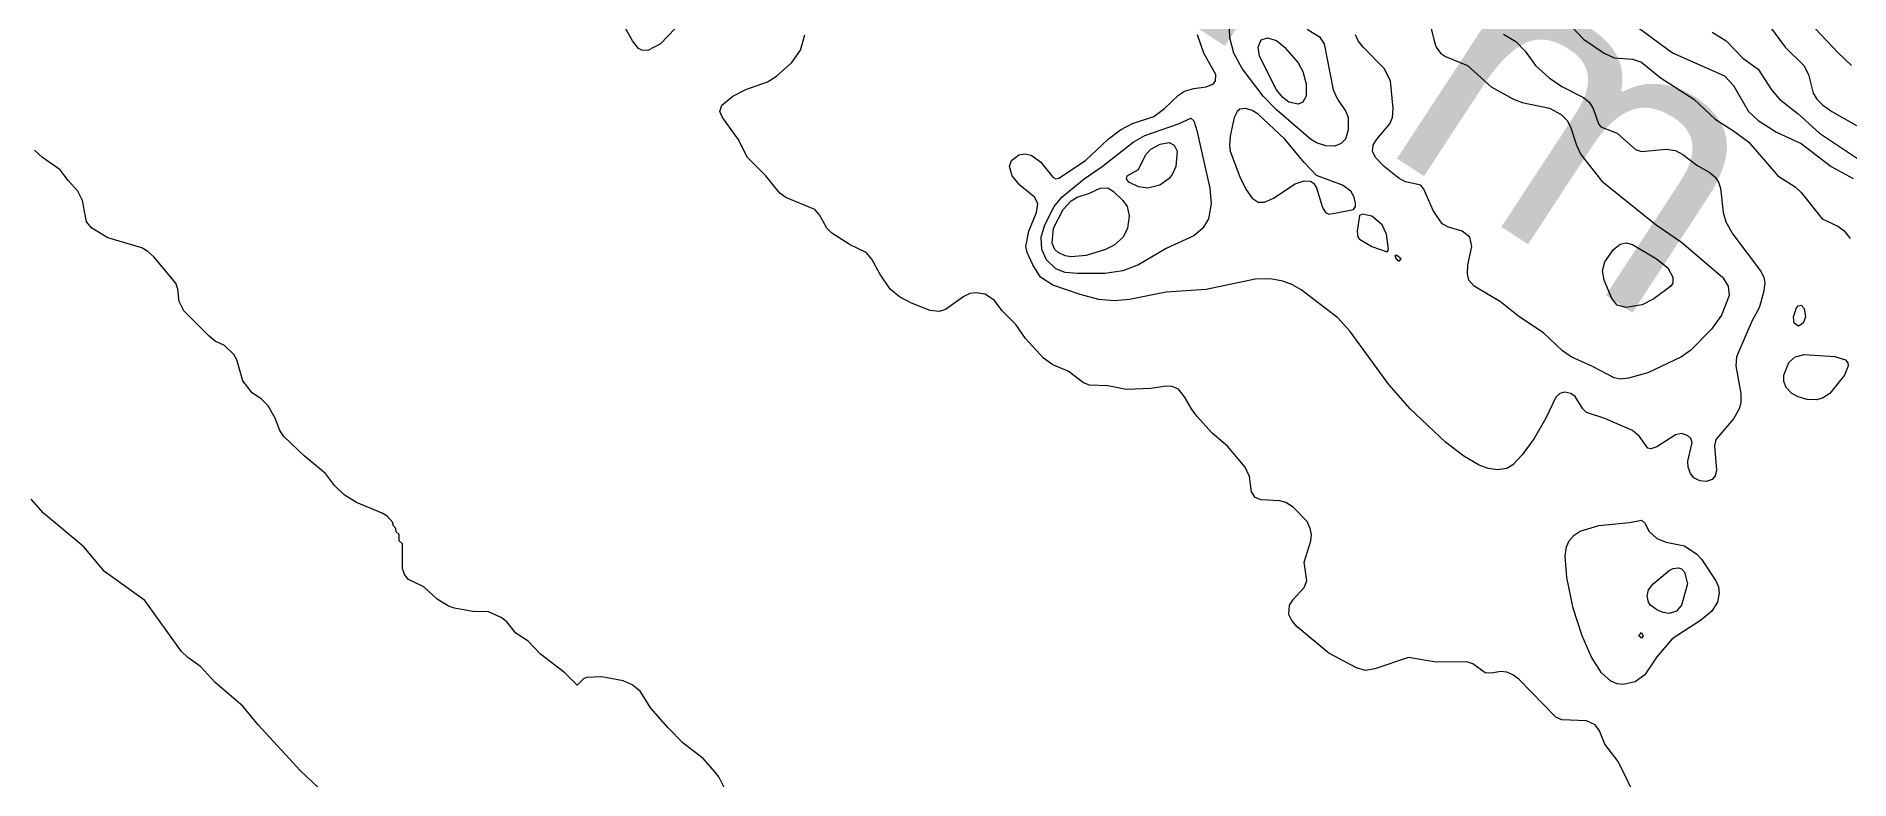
# Model space of a CAD drawing. Extents: x 474277 to 475042, y 254928 to 255625.
# Drawn here: x 474512.23 to 474557.56, y 255143.14 to 255161.73 of the extents above; entities that cross this region are included whole.
import ezdxf

# ---------------------------------------------------------------- set-up
doc = ezdxf.new("R2010")
doc.units = 0
doc.header["$MEASUREMENT"] = 0
doc.layers.add('BaseMapV2_DTM_export_MonNov09090547073261 — entities', color=1, linetype='CONTINUOUS')
doc.styles.get("Standard").update_dxf_attribs({"font": 'romans.shx'})

msp = doc.modelspace()

# ---------------------------------------------------------------- linework, layer by layer
at = {"layer": 'BaseMapV2_DTM_export_MonNov09090547073261 — entities', "color": 15, "linetype": 'Continuous', "true_color": 0xb7484b}
for points in [[(474528.565, 255162.305, 90.5), (474527.835, 255161.538, 90.5), (474527.515, 255161.374, 90.5), (474527.361, 255161.38, 90.5), (474527.285, 255161.428, 90.5), (474527.133, 255161.614, 90.5), (474526.792, 255162.228, 90.5)], [(474547.025, 255162.228, 91), (474547.168, 255161.614, 91), (474547.222, 255161.461, 91), (474547.333, 255161.308, 91), (474547.451, 255161.228, 91), (474548.002, 255161.001, 91), (474548.596, 255160.464, 91), (474549.137, 255160.169, 91), (474549.367, 255160.077, 91), (474550.058, 255159.932, 91), (474550.343, 255159.774, 91), (474550.492, 255159.621, 91), (474550.581, 255159.468, 91), (474550.727, 255159.007, 91), (474550.84, 255158.777, 91), (474551.361, 255158.105, 91), (474552.718, 255157.014, 91), (474553.355, 255156.58, 91), (474554.378, 255155.71, 91), (474554.517, 255155.48, 91), (474554.545, 255155.25, 91), (474554.351, 255154.754, 91), (474554.102, 255154.407, 91), (474553.585, 255153.885, 91), (474553.355, 255153.718, 91), (474552.511, 255153.316, 91), (474552.026, 255153.18, 91)], [(474556.422, 255162.219, 89.5), (474557.265, 255161.321, 89.5), (474557.604, 255161.001, 89.5)], [(474552.261, 255142.599, 90.5), (474551.774, 255143.596, 90.5), (474551.438, 255144.032, 90.5), (474551.302, 255144.362, 90.5), (474551.192, 255144.516, 90.5), (474550.978, 255144.618, 90.5), (474550.364, 255144.643, 90.5), (474550.211, 255144.705, 90.5), (474549.291, 255145.657, 90.5), (474549.137, 255145.767, 90.5), (474548.984, 255145.83, 90.5), (474548.831, 255145.852, 90.5), (474548.601, 255145.808, 90.5), (474548.447, 255145.812, 90.5), (474548.141, 255146.042, 90.5), (474547.987, 255146.092, 90.5), (474547.221, 255146.08, 90.5), (474546.53, 255146.197, 90.5), (474545.687, 255145.915, 90.5), (474545.457, 255145.877, 90.5), (474545.227, 255145.938, 90.5), (474544.537, 255146.31, 90.5), (474543.749, 255146.969, 90.5), (474543.616, 255147.123, 90.5), (474543.542, 255147.276, 90.5), (474543.559, 255147.506, 90.5), (474543.659, 255147.659, 90.5), (474543.923, 255147.952, 90.5), (474543.989, 255148.119, 90.5), (474543.924, 255148.579, 90.5), (474544.088, 255149.116, 90.5), (474544.102, 255149.27, 90.5), (474544.075, 255149.423, 90.5), (474544, 255149.596, 90.5), (474543.644, 255149.96, 90.5), (474543.463, 255150.073, 90.5), (474543.31, 255150.113, 90.5), (474542.85, 255150.14, 90.5), (474542.697, 255150.202, 90.5), (474542.603, 255150.343, 90.5), (474542.557, 255150.726, 90.5), (474542.446, 255150.956, 90.5), (474542.007, 255151.485, 90.5), (474541.623, 255151.806, 90.5), (474541.24, 255152.233, 90.5), (474541.103, 255152.413, 90.5), (474540.933, 255152.718, 90.5), (474540.78, 255152.907, 90.5), (474540.626, 255152.975, 90.5), (474540.473, 255152.984, 90.5), (474540.09, 255152.926, 90.5), (474539.476, 255152.895, 90.5), (474539.016, 255152.991, 90.5), (474538.556, 255153.011, 90.5), (474538.403, 255153.069, 90.5), (474538.019, 255153.357, 90.5), (474537.636, 255153.513, 90.5), (474537.406, 255153.683, 90.5), (474536.952, 255154.177, 90.5), (474536.716, 255154.525, 90.5), (474536.376, 255154.867, 90.5), (474536.179, 255155.124, 90.5), (474535.949, 255155.279, 90.5), (474535.719, 255155.319, 90.5), (474535.566, 255155.297, 90.5), (474535.412, 255155.222, 90.5), (474534.952, 255154.899, 90.5), (474534.799, 255154.847, 90.5), (474534.569, 255154.872, 90.5), (474534.109, 255155.058, 90.5), (474533.802, 255155.218, 90.5), (474533.572, 255155.404, 90.5), (474533.313, 255155.787, 90.5), (474533.112, 255156.161, 90.5), (474532.974, 255156.324, 90.5), (474532.575, 255156.519, 90.5), (474532.115, 255156.808, 90.5), (474531.993, 255156.937, 90.5), (474531.809, 255157.265, 90.5), (474531.686, 255157.397, 90.5), (474530.965, 255157.703, 90.5), (474530.812, 255157.812, 90.5), (474530.463, 255158.241, 90.5), (474530.008, 255158.701, 90.5), (474529.776, 255159.161, 90.5), (474529.382, 255159.698, 90.5), (474529.318, 255159.851, 90.5), (474529.367, 255160.004, 90.5), (474529.641, 255160.234, 90.5), (474529.968, 255160.397, 90.5), (474530.505, 255160.593, 90.5), (474530.735, 255160.73, 90.5), (474531.115, 255161.078, 90.5), (474531.33, 255161.384, 90.5), (474531.439, 255161.768, 90.5)], [(474554.118, 255150.65, 90.75), (474553.968, 255150.603, 90.75), (474553.815, 255150.615, 90.75), (474553.661, 255150.694, 90.75), (474553.577, 255150.803, 90.75), (474553.524, 255150.956, 90.75), (474553.511, 255151.11, 90.75), (474553.617, 255151.57, 90.75), (474553.585, 255151.672, 90.75), (474553.508, 255151.753, 90.75), (474553.355, 255151.798, 90.75), (474553.201, 255151.764, 90.75), (474552.741, 255151.467, 90.75), (474552.588, 255151.419, 90.75), (474552.511, 255151.434, 90.75), (474552.305, 255151.723, 90.75), (474552.125, 255151.877, 90.75), (474551.438, 255152.176, 90.75), (474550.978, 255152.327, 90.75), (474550.886, 255152.413, 90.75), (474550.697, 255152.72, 90.75), (474550.59, 255152.797, 90.75), (474550.441, 255152.829, 90.75), (474550.311, 255152.797, 90.75), (474550.211, 255152.709, 90.75), (474549.965, 255152.183, 90.75), (474549.674, 255151.677, 90.75), (474549.367, 255151.264, 90.75), (474549.137, 255151.018, 90.75), (474548.984, 255150.925, 90.75), (474548.754, 255150.887, 90.75), (474548.524, 255150.925, 90.75), (474548.294, 255151.011, 90.75), (474547.911, 255151.235, 90.75), (474547.451, 255151.586, 90.75), (474546.573, 255152.413, 90.75), (474546.039, 255153.027, 90.75), (474545.074, 255154.352, 90.75), (474544.767, 255154.69, 90.75), (474543.847, 255155.389, 90.75), (474543.617, 255155.521, 90.75), (474543.387, 255155.607, 90.75), (474543.08, 255155.662, 90.75), (474542.697, 255155.657, 90.75), (474541.47, 255155.399, 90.75), (474540.473, 255155.331, 90.75), (474539.553, 255155.148, 90.75), (474539.17, 255155.118, 90.75), (474538.786, 255155.153, 90.75), (474538.326, 255155.273, 90.75), (474537.636, 255155.511, 90.75), (474537.334, 255155.71, 90.75), (474537.136, 255156.017, 90.75), (474536.998, 255156.324, 90.75), (474536.966, 255156.477, 90.75), (474537.037, 255156.861, 90.75), (474537.231, 255157.321, 90.75), (474537.264, 255157.551, 90.75), (474537.183, 255157.704, 90.75), (474536.81, 255158.011, 90.75), (474536.625, 255158.241, 90.75), (474536.559, 255158.471, 90.75), (474536.607, 255158.624, 90.75), (474536.793, 255158.769, 90.75), (474536.946, 255158.794, 90.75), (474537.099, 255158.76, 90.75), (474537.329, 255158.593, 90.75), (474537.636, 255158.206, 90.75), (474537.713, 255158.168, 90.75), (474537.789, 255158.181, 90.75), (474538.457, 255158.624, 90.75), (474539.023, 255159.161, 90.75), (474539.328, 255159.391, 90.75), (474539.63, 255159.55, 90.75), (474540.166, 255159.723, 90.75), (474540.432, 255159.928, 90.75), (474540.78, 255160.262, 90.75), (474540.933, 255160.359, 90.75), (474541.163, 255160.429, 90.75), (474541.47, 255160.469, 90.75), (474541.652, 255160.541, 90.75), (474541.709, 255160.618, 90.75), (474541.713, 255160.771, 90.75), (474541.41, 255161.308, 90.75), (474541.259, 255161.768, 90.75)], [(474544, 255161.912, 91), (474544.307, 255161.719, 91), (474544.423, 255161.538, 91), (474544.648, 255160.388, 91), (474544.754, 255160.158, 91), (474544.962, 255159.851, 91), (474545.018, 255159.698, 91), (474545.02, 255159.391, 91), (474544.955, 255159.161, 91), (474544.844, 255159.047, 91), (474544.69, 255158.985, 91), (474544.46, 255158.991, 91), (474544.23, 255159.067, 91), (474544.077, 255159.162, 91), (474543.233, 255159.894, 91), (474542.893, 255160.234, 91), (474542.374, 255160.924, 91), (474542.165, 255161.308, 91), (474542.06, 255161.691, 91), (474542.046, 255162.151, 91)], [(474552.026, 255153.18, 91), (474551.821, 255153.157, 91), (474551.668, 255153.187, 91), (474551.131, 255153.477, 91), (474550.592, 255153.717, 91), (474550.382, 255153.87, 91), (474549.904, 255154.315, 91), (474549.291, 255154.725, 91), (474548.831, 255155.093, 91), (474548.168, 255155.48, 91), (474548.04, 255155.634, 91), (474548.001, 255155.787, 91), (474548.011, 255156.017, 91), (474548.116, 255156.477, 91), (474548.064, 255156.707, 91), (474547.873, 255156.861, 91), (474547.527, 255156.96, 91), (474547.374, 255157.041, 91), (474547.144, 255157.377, 91), (474546.914, 255157.907, 91), (474546.837, 255158.012, 91), (474546.454, 255158.094, 91), (474546.3, 255158.175, 91), (474545.925, 255158.471, 91), (474545.703, 255158.701, 91), (474545.632, 255158.854, 91), (474545.649, 255159.007, 91), (474545.74, 255159.161, 91), (474546.065, 255159.544, 91), (474546.132, 255159.698, 91), (474546.145, 255159.928, 91), (474546.081, 255160.618, 91), (474545.922, 255160.924, 91), (474545.393, 255161.461, 91), (474545.275, 255161.614, 91), (474545.202, 255161.768, 91)], [(474548.907, 255161.782, 90.75), (474549.214, 255161.596, 90.75), (474549.444, 255161.36, 90.75), (474549.707, 255161.001, 90.75), (474550.046, 255160.694, 90.75), (474550.364, 255160.474, 90.75), (474550.901, 255160.202, 90.75), (474551.05, 255160.081, 90.75), (474551.147, 255159.928, 90.75), (474551.28, 255159.544, 90.75), (474551.337, 255159.468, 90.75), (474551.744, 255159.311, 90.75), (474552.205, 255158.896, 90.75), (474552.358, 255158.852, 90.75), (474552.971, 255158.911, 90.75), (474553.201, 255158.877, 90.75), (474553.39, 255158.777, 90.75), (474553.738, 255158.507, 90.75), (474554.069, 255158.317, 90.75), (474554.198, 255158.209, 90.75), (474554.282, 255158.087, 90.75), (474554.329, 255157.934, 90.75), (474554.395, 255157.321, 90.75), (474554.464, 255157.091, 90.75), (474554.638, 255156.784, 90.75), (474555.331, 255155.864, 90.75), (474555.408, 255155.71, 90.75), (474555.435, 255155.557, 90.75), (474555.405, 255155.327, 90.75), (474555.297, 255154.944, 90.75), (474555.118, 255154.627, 90.75), (474554.726, 255153.717, 90.75), (474554.714, 255153.487, 90.75), (474554.84, 255152.797, 90.75), (474554.839, 255152.567, 90.75), (474554.794, 255152.413, 90.75), (474554.658, 255152.167, 90.75), (474554.21, 255151.647, 90.75), (474554.175, 255151.493, 90.75), (474554.232, 255150.88, 90.75), (474554.198, 255150.737, 90.75), (474554.118, 255150.65, 90.75)], [(474550.434, 255162.151, 90.5), (474550.901, 255161.661, 90.5), (474551.418, 255161.308, 90.5), (474551.668, 255161.193, 90.5), (474552.128, 255161.159, 90.5), (474552.358, 255161.08, 90.5), (474552.818, 255160.702, 90.5), (474553.659, 255160.158, 90.5), (474554.198, 255159.655, 90.5), (474554.658, 255159.368, 90.5), (474555.037, 255159.084, 90.5), (474555.764, 255158.241, 90.5), (474556.192, 255157.97, 90.5), (474556.345, 255157.827, 90.5), (474556.872, 255157.167, 90.5), (474557.265, 255156.98, 90.5), (474557.418, 255156.868, 90.5), (474557.572, 255156.678, 90.5)], [(474552.051, 255162.106, 90.25), (474553.125, 255161.317, 90.25), (474554.428, 255160.739, 90.25), (474554.658, 255160.496, 90.25), (474555.031, 255159.851, 90.25), (474555.272, 255159.622, 90.25), (474555.732, 255159.337, 90.25), (474556.345, 255159.052, 90.25), (474557.098, 255158.471, 90.25), (474557.649, 255158.175, 90.25)], [(474554.121, 255161.83, 90), (474554.469, 255161.614, 90), (474554.888, 255161.181, 90), (474555.272, 255160.907, 90), (474555.602, 255160.388, 90), (474555.8, 255160.158, 90), (474556.268, 255159.791, 90), (474556.805, 255159.305, 90), (474558.057, 255158.471, 90)], [(474555.547, 255161.998, 89.75), (474555.943, 255161.461, 89.75), (474556.414, 255161.001, 89.75), (474556.525, 255160.771, 89.75), (474556.645, 255160.311, 89.75), (474556.739, 255160.158, 89.75), (474556.882, 255160.016, 89.75), (474557.112, 255159.851, 89.75), (474557.725, 255159.498, 89.75)], [(474543.892, 255160.081, 91.25), (474543.77, 255160.031, 91.25), (474543.54, 255160.085, 91.25), (474543.387, 255160.2, 91.25), (474543.227, 255160.388, 91.25), (474542.805, 255161.231, 91.25), (474542.773, 255161.461, 91.25), (474542.85, 255161.638, 91.25), (474543.003, 255161.694, 91.25), (474543.233, 255161.622, 91.25), (474543.426, 255161.461, 91.25), (474543.77, 255161.066, 91.25), (474543.892, 255160.848, 91.25), (474543.97, 255160.541, 91.25), (474543.968, 255160.234, 91.25), (474543.892, 255160.081, 91.25)], [(474544.69, 255157.306, 90.75), (474545.151, 255157.397, 90.75), (474545.204, 255157.474, 90.75), (474545.205, 255157.551, 90.75), (474545.174, 255157.704, 90.75), (474545.092, 255157.857, 90.75), (474544.88, 255158.011, 90.75), (474544.23, 255158.252, 90.75), (474543.923, 255158.571, 90.75), (474543.441, 255159.161, 90.75), (474542.773, 255159.779, 90.75), (474542.62, 255159.874, 90.75), (474542.467, 255159.923, 90.75), (474542.313, 255159.905, 90.75), (474542.243, 255159.851, 90.75), (474542.171, 255159.698, 90.75), (474542.072, 255159.237, 90.75), (474542.052, 255159.007, 90.75), (474542.072, 255158.854, 90.75), (474542.313, 255158.22, 90.75), (474542.467, 255157.912, 90.75), (474542.62, 255157.684, 90.75), (474542.773, 255157.583, 90.75), (474542.927, 255157.583, 90.75), (474543.157, 255157.683, 90.75), (474543.693, 255158.043, 90.75), (474543.923, 255158.116, 90.75), (474544.077, 255158.106, 90.75), (474544.154, 255158.061, 90.75), (474544.23, 255157.943, 90.75), (474544.384, 255157.453, 90.75), (474544.458, 255157.321, 90.75), (474544.537, 255157.284, 90.75), (474544.69, 255157.306, 90.75)], [(474539.388, 255155.864, 91), (474538.94, 255155.801, 91), (474538.249, 255155.797, 91), (474537.943, 255155.825, 91), (474537.713, 255155.914, 91), (474537.483, 255156.141, 91), (474537.365, 255156.4, 91), (474537.346, 255156.707, 91), (474537.438, 255157.014, 91), (474537.675, 255157.474, 91), (474537.866, 255157.704, 91), (474538.421, 255158.164, 91), (474538.876, 255158.471, 91), (474539.648, 255159.084, 91), (474539.936, 255159.249, 91), (474540.779, 255159.544, 91), (474541.086, 255159.684, 91), (474541.163, 255159.618, 91), (474541.24, 255159.376, 91), (474541.562, 255157.934, 91), (474541.599, 255157.551, 91), (474541.528, 255157.167, 91), (474541.391, 255156.937, 91), (474541.163, 255156.744, 91), (474540.473, 255156.428, 91), (474539.782, 255156.017, 91), (474539.388, 255155.864, 91)], [(474540.31, 255158.011, 91.25), (474540.013, 255157.936, 91.25), (474539.783, 255157.967, 91.25), (474539.538, 255158.087, 91.25), (474539.48, 255158.164, 91.25), (474539.494, 255158.241, 91.25), (474539.783, 255158.402, 91.25), (474539.962, 255158.777, 91.25), (474540.09, 255158.91, 91.25), (474540.32, 255159.03, 91.25), (474540.55, 255159.074, 91.25), (474540.672, 255159.007, 91.25), (474540.748, 255158.854, 91.25), (474540.711, 255158.471, 91.25), (474540.626, 255158.271, 91.25), (474540.55, 255158.175, 91.25), (474540.31, 255158.011, 91.25)], [(474529.522, 255142.752, 90.25), (474529.29, 255143.212, 90.25), (474529.202, 255143.331, 90.25), (474528.895, 255143.675, 90.25), (474528.395, 255144.056, 90.25), (474528.02, 255144.439, 90.25), (474527.591, 255144.932, 90.25), (474527.327, 255145.359, 90.25), (474527.124, 255145.512, 90.25), (474526.901, 255145.617, 90.25), (474526.365, 255145.711, 90.25), (474525.981, 255145.7, 90.25), (474525.905, 255145.661, 90.25), (474525.751, 255145.509, 90.25), (474525.441, 255145.819, 90.25), (474524.831, 255146.278, 90.25), (474524.524, 255146.61, 90.25), (474524.218, 255146.805, 90.25), (474523.988, 255147.087, 90.25), (474523.852, 255147.199, 90.25), (474523.528, 255147.337, 90.25), (474523.144, 255147.351, 90.25), (474522.684, 255147.428, 90.25), (474522.531, 255147.481, 90.25), (474522.251, 255147.659, 90.25), (474521.917, 255147.963, 90.25), (474521.534, 255148.146, 90.25), (474521.432, 255148.273, 90.25), (474521.38, 255148.426, 90.25), (474521.378, 255149.04, 90.25), (474521.302, 255149.116, 90.25), (474521.296, 255149.27, 90.25), (474521.227, 255149.338, 90.25), (474521.219, 255149.423, 90.25), (474521.148, 255149.5, 90.25), (474521.143, 255149.576, 90.25), (474520.995, 255149.73, 90.25), (474520.87, 255149.806, 90.25), (474520.231, 255150.071, 90.25), (474519.926, 255150.266, 90.25), (474519.682, 255150.496, 90.25), (474519.459, 255150.803, 90.25), (474518.927, 255151.244, 90.25), (474518.416, 255151.723, 90.25), (474518.314, 255151.875, 90.25), (474518.2, 255152.183, 90.25), (474518.022, 255152.49, 90.25), (474517.854, 255152.658, 90.25), (474517.624, 255152.816, 90.25), (474517.394, 255153.118, 90.25), (474517.242, 255153.64, 90.25), (474517.163, 255153.778, 90.25), (474516.933, 255153.998, 90.25), (474516.703, 255154.111, 90.25), (474516.55, 255154.231, 90.25), (474515.916, 255154.867, 90.25), (474515.798, 255155.097, 90.25), (474515.767, 255155.404, 90.25), (474515.72, 255155.557, 90.25), (474515.17, 255156.216, 90.25), (474515.017, 255156.352, 90.25), (474514.863, 255156.439, 90.25), (474514.02, 255156.688, 90.25), (474513.617, 255156.937, 90.25), (474513.481, 255157.091, 90.25), (474513.385, 255157.627, 90.25), (474513.268, 255157.857, 90.25), (474513.023, 255158.122, 90.25), (474512.824, 255158.394, 90.25), (474512.386, 255158.701, 90.25), (474512.18, 255158.882, 90.25)], [(474538.472, 255156.247, 91.25), (474538.096, 255156.218, 91.25), (474537.943, 255156.243, 91.25), (474537.772, 255156.324, 91.25), (474537.692, 255156.4, 91.25), (474537.624, 255156.554, 91.25), (474537.659, 255156.937, 91.25), (474537.894, 255157.397, 91.25), (474538.096, 255157.618, 91.25), (474538.249, 255157.708, 91.25), (474538.556, 255157.806, 91.25), (474538.822, 255157.934, 91.25), (474539.016, 255157.942, 91.25), (474539.148, 255157.857, 91.25), (474539.389, 255157.627, 91.25), (474539.5, 255157.474, 91.25), (474539.549, 255157.244, 91.25), (474539.508, 255156.937, 91.25), (474539.393, 255156.707, 91.25), (474539.17, 255156.504, 91.25), (474538.954, 255156.4, 91.25), (474538.472, 255156.247, 91.25)], [(474545.994, 255156.339, 90.75), (474546.033, 255156.4, 90.75), (474545.979, 255156.784, 90.75), (474545.871, 255157.014, 90.75), (474545.61, 255157.229, 90.75), (474545.38, 255157.287, 90.75), (474545.304, 255157.251, 90.75), (474545.246, 255156.861, 90.75), (474545.266, 255156.707, 90.75), (474545.304, 255156.655, 90.75), (474545.61, 255156.478, 90.75), (474545.994, 255156.339, 90.75)], [(474552.373, 255155.02, 91.25), (474551.974, 255154.947, 91.25), (474551.744, 255155.01, 91.25), (474551.61, 255155.174, 91.25), (474551.422, 255155.634, 91.25), (474551.38, 255155.864, 91.25), (474551.438, 255156.09, 91.25), (474551.65, 255156.4, 91.25), (474551.821, 255156.536, 91.25), (474551.974, 255156.563, 91.25), (474552.128, 255156.527, 91.25), (474552.731, 255156.17, 91.25), (474553.011, 255155.94, 91.25), (474553.139, 255155.71, 91.25), (474553.14, 255155.557, 91.25), (474553.084, 255155.48, 91.25), (474552.665, 255155.166, 91.25), (474552.373, 255155.02, 91.25)], [(474546.3, 255156.107, 90.75), (474546.35, 255156.17, 90.75), (474546.238, 255156.247, 90.75), (474546.187, 255156.247, 90.75), (474546.219, 255156.17, 90.75), (474546.3, 255156.107, 90.75)], [(474556.28, 255154.484, 90.75), (474556.173, 255154.56, 90.75), (474556.156, 255154.714, 90.75), (474556.225, 255154.944, 90.75), (474556.268, 255154.992, 90.75), (474556.345, 255155.008, 90.75), (474556.422, 255154.924, 90.75), (474556.453, 255154.714, 90.75), (474556.397, 255154.56, 90.75), (474556.28, 255154.484, 90.75)], [(474556.732, 255152.643, 90.75), (474556.498, 255152.653, 90.75), (474556.268, 255152.718, 90.75), (474556.115, 255152.802, 90.75), (474555.969, 255152.95, 90.75), (474555.908, 255153.103, 90.75), (474555.91, 255153.257, 90.75), (474556.038, 255153.572, 90.75), (474556.192, 255153.718, 90.75), (474556.422, 255153.778, 90.75), (474557.188, 255153.724, 90.75), (474557.457, 255153.64, 90.75), (474557.515, 255153.563, 90.75), (474557.524, 255153.487, 90.75), (474557.428, 255153.257, 90.75), (474557.065, 255152.797, 90.75), (474556.882, 255152.679, 90.75), (474556.732, 255152.643, 90.75)], [(474519.399, 255142.829, 90), (474518.833, 255143.366, 90), (474517.77, 255144.516, 90), (474517.394, 255144.982, 90), (474516.703, 255145.575, 90), (474516.335, 255145.973, 90), (474516.013, 255146.198, 90), (474515.86, 255146.346, 90), (474514.94, 255147.625, 90), (474513.932, 255148.349, 90), (474513.413, 255148.963, 90), (474512.41, 255149.808, 90), (474512.103, 255150.16, 90)], [(474552.197, 255145.589, 90.75), (474551.898, 255145.524, 90.75), (474551.744, 255145.542, 90.75), (474551.591, 255145.61, 90.75), (474551.354, 255145.819, 90.75), (474551.101, 255146.203, 90.75), (474550.868, 255146.739, 90.75), (474550.648, 255147.429, 90.75), (474550.488, 255148.196, 90.75), (474550.448, 255148.733, 90.75), (474550.482, 255148.963, 90.75), (474550.547, 255149.116, 90.75), (474550.671, 255149.259, 90.75), (474550.824, 255149.359, 90.75), (474551.284, 255149.498, 90.75), (474552.051, 255149.57, 90.75), (474552.358, 255149.629, 90.75), (474552.435, 255149.56, 90.75), (474552.548, 255149.346, 90.75), (474552.741, 255149.175, 90.75), (474552.971, 255149.078, 90.75), (474553.431, 255148.99, 90.75), (474553.738, 255148.786, 90.75), (474553.854, 255148.656, 90.75), (474554.212, 255148.119, 90.75), (474554.276, 255147.966, 90.75), (474554.298, 255147.813, 90.75), (474554.251, 255147.583, 90.75), (474554.11, 255147.353, 90.75), (474553.833, 255147.123, 90.75), (474553.121, 255146.663, 90.75), (474552.741, 255146.219, 90.75), (474552.435, 255145.761, 90.75), (474552.197, 255145.589, 90.75)], [(474553.232, 255147.353, 91), (474553.048, 255147.301, 91), (474552.895, 255147.324, 91), (474552.741, 255147.389, 91), (474552.581, 255147.506, 91), (474552.527, 255147.583, 91), (474552.493, 255147.736, 91), (474552.53, 255147.889, 91), (474552.643, 255148.043, 91), (474553.048, 255148.37, 91), (474553.148, 255148.426, 91), (474553.278, 255148.442, 91), (474553.355, 255148.412, 91), (474553.431, 255148.332, 91), (474553.5, 255148.043, 91), (474553.353, 255147.506, 91), (474553.232, 255147.353, 91)], [(474552.394, 255146.739, 91), (474552.358, 255146.685, 91), (474552.287, 255146.739, 91), (474552.358, 255146.821, 91), (474552.394, 255146.739, 91)]]:
    msp.add_polyline3d(points, dxfattribs=at)

# ---------------------------------------------------------------- texts
at = {"layer": 'BaseMapV2_DTM_export_MonNov09090547073261 — entities', "color": 250, "true_color": 0x323232, "insert": (474534.793, 255166.05), "char_height": 0.2, "width": 17.61571, "attachment_point": 7, "rotation": 326.7943}
msp.add_mtext('\\fOpen Sans|i0|b0;\\H7.02279;91\\~m', dxfattribs=at)

doc.saveas('drawing.dxf')
